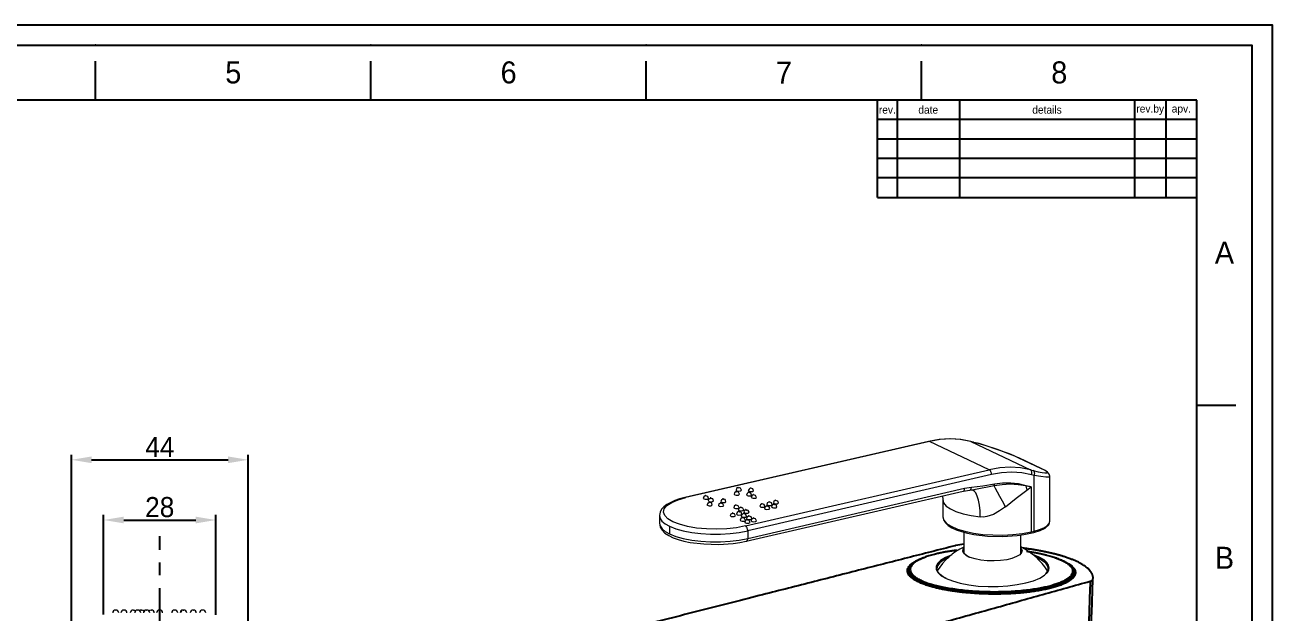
# Model space of a CAD drawing. Extents: x 10469 to 11055, y -15402 to -14985.
# Drawn here: x 10744.7 to 11055.4, y -15131.2 to -14984.7 of the extents above; entities that cross this region are included whole.
import ezdxf

# ---------------------------------------------------------------- set-up
doc = ezdxf.new("R2010")
doc.units = 0
doc.header["$MEASUREMENT"] = 0
doc.linetypes.add('CENTER2', pattern=[28.575, 19.05, -3.175, 3.175, -3.175])
doc.linetypes.add('HIDDEN2', pattern=[4.7625, 3.175, -1.5875])
doc.layers.get('0').update_dxf_attribs({"linetype": 'CONTINUOUS'})
doc.layers.get('DEFPOINTS').update_dxf_attribs({"linetype": 'CONTINUOUS'})
for name, color, linetype in [('1', 4, 'HIDDEN2'), ('CENTER', 1, 'CENTER2'), ('DIM', 2, 'CONTINUOUS'), ('TEXT', 2, 'CONTINUOUS')]:
    doc.layers.add(name, color=color, linetype=linetype)
doc.styles.get("Standard").update_dxf_attribs({"font": ''})
doc.styles.get('Standard').set_extended_font_data('Gulim')
doc.dimstyles.new('ISO-25', dxfattribs={"dimtxt": 2.5, "dimasz": 2.5, "dimexe": 1.25, "dimexo": 0.625, "dimtad": 1, "dimdec": 1, "dimtxsty": 'Standard', "dimcen": 2.5, "dimadec": 0, "dimazin": 0, "dimtfac": 1, "dimtdec": 1, "dimtmove": 0, "dimatfit": 3, "dimfxl": 1, "dimarcsym": 0})

# ---------------------------------------------------------------- blocks, each defined once
blk = doc.blocks.new('*D54')
at = {"layer": 'DEFPOINTS', "color": 0, "transparency": 16777216}
for p in [(10792.24, -15107.98), (10764.28, -15132.15), (10792.24, -15132.18)]:
    blk.add_point(p, dxfattribs=at)
at = {"layer": 'DIM', "color": 3, "lineweight": -2, "transparency": 16777216}
for p, q in [((10764.28, -15131.53), (10764.28, -15106.73)), ((10792.24, -15131.56), (10792.24, -15106.73)), ((10769.28, -15107.98), (10787.24, -15107.98))]:
    blk.add_line(p, q, dxfattribs=at)
at = {"layer": 'DIM', "color": 3, "transparency": 16777216}
for points in [[(10769.28, -15107.15), (10769.28, -15108.81), (10764.28, -15107.98)], [(10787.24, -15107.15), (10787.24, -15108.81), (10792.24, -15107.98)]]:
    blk.add_solid(points, dxfattribs=at)
at = {"layer": 'DIM', "color": 3, "transparency": 16777216, "insert": (10778.26, -15104.79), "char_height": 5, "attachment_point": 5}
blk.add_mtext('28', dxfattribs=at)
blk = doc.blocks.new('*D55')
at = {"layer": 'DEFPOINTS', "color": 0, "transparency": 16777216}
for p in [(10800.29, -15092.98), (10756.29, -15162.62), (10800.29, -15162.62)]:
    blk.add_point(p, dxfattribs=at)
at = {"layer": 'DIM', "color": 3, "lineweight": -2, "transparency": 16777216}
for p, q in [((10756.29, -15161.99), (10756.29, -15091.73)), ((10800.29, -15161.99), (10800.29, -15091.73)), ((10761.29, -15092.98), (10795.29, -15092.98))]:
    blk.add_line(p, q, dxfattribs=at)
at = {"layer": 'DIM', "color": 3, "transparency": 16777216}
for points in [[(10761.29, -15092.15), (10761.29, -15093.81), (10756.29, -15092.98)], [(10795.29, -15092.15), (10795.29, -15093.81), (10800.29, -15092.98)]]:
    blk.add_solid(points, dxfattribs=at)
at = {"layer": 'DIM', "color": 3, "transparency": 16777216, "insert": (10778.29, -15089.79), "char_height": 5, "attachment_point": 5}
blk.add_mtext('44', dxfattribs=at)

msp = doc.modelspace()

# ---------------------------------------------------------------- linework, layer by layer
for p, q in [((10762.29, -15003.38), (10762.29, -14993.67)), ((10830.89, -15003.38), (10830.89, -14993.67)), ((10899.49, -15003.38), (10899.49, -14993.67)), ((10968.09, -15003.38), (10968.09, -14993.67)), ((11036.69, -15003.38), (10487.89, -15003.38)), ((10957.13, -15027.63), (10957.13, -15003.38)), ((10961.99, -15003.38), (10961.99, -15027.63)), ((10977.51, -15003.38), (10977.51, -15027.63)), ((11021.17, -15003.38), (11021.17, -15027.63)), ((11028.93, -15003.38), (11028.93, -15027.63)), ((11036.69, -15383.42), (11036.69, -15003.38)), ((11036.69, -15008.23), (10957.13, -15008.23)), ((11036.69, -15013.08), (10957.13, -15013.08)), ((11036.69, -15017.93), (10957.13, -15017.93)), ((11036.69, -15022.78), (10957.13, -15022.78)), ((10957.13, -15027.63), (11036.69, -15027.63)), ((11036.69, -15079.38), (11046.39, -15079.38))]:
    msp.add_line(p, q)
msp.add_arc((10982.52, -15143.76), 30, 97.4675, 101.3923)
for points, weights, degree in [([(10976.38, -15114.4), (10922.44, -15128.14), (10859.84, -15144.08)], [639.543699271, 595.277124443, 551.010549615], 2), ([(10976.59, -15114.35), (10976.48, -15114.38), (10976.38, -15114.4)], [629.570636001, 633.536717562, 639.543699271], 2), ([(10994.23, -15115.74), (10996.02, -15115.99), (10997.69, -15116.31), (10999.18, -15116.68)], [633.830286348, 632.996443939, 631.932526419, 630.663692416], 3)]:
    msp.add_rational_spline(points, weights, degree=degree)
at = {"lineweight": -3}
for points, weights, degree, knots in [([(10976.91, -15115.54), (10973.68, -15115.91), (10971.16, -15116.56), (10956.88, -15120.21), (10971.17, -15124.18)], [567.153814368, 589.161343822, 631.026470377, 437.64636963, 606.306905589], 2, [-37.030847, -37.030847, -37.030847, -29.92367, -29.92367, 0, 0, 0]), ([(10971, -15124.31), (10962.52, -15121.95), (10966.72, -15118.05), (10968.65, -15117.33)], [606.207050821, 494.337396537, 557.143087297, 588.402425947], 2, [0, 0, 0, 20.084191, 26.467128, 26.467128, 26.467128]), ([(11005.54, -15122.65), (11002.16, -15125.65), (10990.67, -15126.31), (10979.1, -15126.97), (10970.67, -15124.62)], [612.199747222, 527.620941304, 600.819937362, 524.086662151, 606.01315449], 2, [-39.78785, -39.78785, -39.78785, -19.893925, -19.893925, 0, 0, 0]), ([(11005.86, -15120.27), (11005.93, -15120.42), (11005.98, -15120.58), (11006, -15120.73), (11006.03, -15120.86), (11006.04, -15120.98), (11006.03, -15121.11)], [619.371064832, 618.956394875, 618.542335601, 618.131232852, 617.800848658, 617.47235904, 617.143385735], 3, [13.865748, 13.865748, 13.865748, 13.865748, 15.251509, 15.251509, 15.251509, 16.357537, 16.357537, 16.357537, 16.357537])]:
    msp.add_rational_spline(points, weights, degree=degree, knots=knots, dxfattribs=at)
msp.add_rational_spline([(11010.77, -15122.79), (11011.26, -15120.39), (11007.83, -15118.13), (11001.28, -15116.46), (10999.19, -15115.93), (10996.83, -15115.47), (10994.25, -15115.11), (10994.25, -15115.11), (10994.24, -15115.11), (10994.23, -15115.11), (10993.95, -15115.07), (10993.67, -15115.03), (10993.38, -15114.99)], [611.756639261, 578.84350011, 585.758634636, 632.50204284, 620.271627317, 612.460340491, 609.068182361, 609.068182361, 609.068182361, 609.068182361, 609.068182361, 609.068182361, 609.068182361], degree=3, knots=[-49.20662, -49.20662, -49.20662, -49.20662, -24.60331, -24.60331, -24.60331, -16.299515, -16.299515, -16.299515, -16.279576, -16.279576, -16.279576, -15.369513, -15.369513, -15.369513, -15.369513])
for points, weights in [([(10999.21, -15116.71), (11014.09, -15120.53), (11000.36, -15124.34)], [630.508983435, 436.914532578, 605.789418647]), ([(10965.36, -15122.16), (10962.39, -15119.35), (10969.15, -15117.17)], [613.779332397, 553.725039317, 633.053817927]), ([(10964.76, -15120.81), (10964.77, -15120.27), (10965.17, -15119.73)], [618.850081381, 608.387195163, 603.921068945]), ([(10970.93, -15124.55), (10963.75, -15122.55), (10965.11, -15119.88)], [606.235483289, 509.109483835, 532.29655266]), ([(11001.08, -15117.26), (11012.78, -15121.06), (11000.55, -15124.47)], [600.14819236, 451.648819099, 605.146121625]), ([(11002.73, -15117.87), (11008.39, -15120.13), (11005.54, -15122.65)], [621.045440366, 556.385826056, 612.199747222]), ([(11005.82, -15120.22), (11006.21, -15120.77), (11006.19, -15121.32)], [602.300676276, 606.715731796, 617.208260142]), ([(10892.76, -15156.06), (10956.01, -15138.36), (11010.09, -15123.22)], [521.865398011, 566.13197284, 610.398547668]), ([(10964.76, -15121.4), (10964.76, -15121.11), (10964.76, -15120.81)], [528.422871411, 528.325809051, 528.22874669]), ([(10965.34, -15122.12), (10964.76, -15121.47), (10964.76, -15120.81)], [613.101703313, 611.624302037, 618.850081381]), ([(10970.67, -15124.62), (10966.85, -15123.56), (10965.36, -15122.16)], [606.01315449, 590.489776971, 613.779332397]), ([(11000.59, -15124.72), (11006.04, -15123.2), (11006.03, -15121.06)], [605.709846946, 526.212468622, 527.206167602]), ([(11006.19, -15121.32), (11006.17, -15122), (11005.53, -15122.65)], [617.208260142, 609.833939433, 611.598036524]), ([(11006.19, -15121.32), (11006.18, -15121.61), (11006.17, -15121.9)], [527.253132623, 527.348167732, 527.443202842]), ([(11010.09, -15123.22), (11008.22, -15178.74), (11006.48, -15230.54)], [610.398547668, 632.241841938, 654.085136209]), ([(11007.13, -15229.92), (11008.89, -15178.2), (11010.77, -15122.79)], [655.443227803, 633.599933532, 611.756639261]), ([(11010.09, -15123.22), (11010.72, -15123.05), (11010.77, -15122.79)], [610.398547668, 576.375539035, 611.756639261]), ([(10971, -15124.31), (10970.93, -15124.42), (10970.93, -15124.55)], [606.207050821, 560.042959972, 606.235483289]), ([(10970.93, -15124.55), (10970.93, -15124.62), (10970.93, -15124.7)], [606.235483289, 606.26276563, 606.290047972]), ([(10970.93, -15124.55), (10986.06, -15128.76), (11000.59, -15124.72)], [606.235483289, 419.610061924, 605.709846946]), ([(10971.17, -15124.18), (10971.07, -15124.2), (10971, -15124.31)], [606.306905589, 560.081613464, 606.207050821]), ([(11000.52, -15124.48), (10986.07, -15128.5), (10971, -15124.31)], [605.683801383, 419.63111276, 606.207050821]), ([(11000.36, -15124.34), (10986.06, -15128.31), (10971.17, -15124.18)], [605.789418647, 419.801079215, 606.306905589]), ([(11000.52, -15124.48), (11000.45, -15124.37), (11000.36, -15124.34)], [605.683801383, 559.600399229, 605.789418647]), ([(11000.59, -15124.72), (11000.59, -15124.59), (11000.52, -15124.48)], [605.709846946, 559.557335313, 605.683801383])]:
    msp.add_rational_spline(points, weights, degree=2, dxfattribs=at)
for p in [(10762.29, -14989.66), (10830.89, -14989.66), (10899.49, -14989.66), (10968.09, -14989.66)]:
    msp.add_point(p)
at = {"layer": '1', "color": 7, "linetype": 'Continuous', "lineweight": 18}
for p, q in [((10969.85, -15088.39), (10909.13, -15102.4)), ((10981.02, -15088.58), (10980.26, -15088.39)), ((10980.32, -15088.45), (10980.26, -15088.39)), ((10981.08, -15088.64), (10980.32, -15088.45)), ((10981.08, -15088.64), (10981.02, -15088.58)), ((10997.93, -15095.21), (10992.19, -15092.49)), ((10992.32, -15092.49), (10992.19, -15092.49)), ((10998.06, -15095.21), (10992.32, -15092.49)), ((10985.5, -15096.66), (10924.78, -15110.67)), ((11000.08, -15108.27), (11000.02, -15097.04)), ((10922.44, -15101.77), (10922.7, -15101.58)), ((10922.95, -15100.7), (10923.2, -15100.57)), ((10924.4, -15113.26), (10978.43, -15100.83)), ((10924.78, -15112.57), (10978.81, -15100.07)), ((10925.6, -15100.07), (10925.6, -15100.07)), ((10925.98, -15100.89), (10926.23, -15100.7)), ((10986.13, -15099.5), (10981.14, -15100.45)), ((10994.02, -15099.5), (10994.08, -15099.37)), ((10994.02, -15099.5), (10994.27, -15100.51)), ((10914.74, -15102.78), (10915, -15102.59)), ((10915.69, -15104.42), (10915.94, -15104.23)), ((10916.01, -15103.35), (10916.26, -15103.22)), ((10918.53, -15104.55), (10918.78, -15104.42)), ((10919.1, -15103.6), (10919.35, -15103.41)), ((10925.47, -15101.96), (10925.73, -15101.77)), ((10926.67, -15102.53), (10926.93, -15102.34)), ((10928.44, -15103.98), (10928.44, -15103.98)), ((10928.82, -15104.8), (10929.07, -15104.61)), ((10929.64, -15104.55), (10929.64, -15104.55)), ((10930.21, -15103.54), (10930.21, -15103.54)), ((10930.59, -15104.36), (10930.84, -15104.17)), ((10931.79, -15103.16), (10931.79, -15103.16)), ((10932.16, -15103.92), (10932.42, -15103.73)), ((10973.32, -15101.96), (10973.38, -15102.85)), ((10973.38, -15102.85), (10973.38, -15107.14)), ((10902.75, -15106.89), (10902.75, -15108.78)), ((10921.43, -15107.07), (10921.75, -15106.95)), ((10922.38, -15105.12), (10922.63, -15104.93)), ((10923.07, -15106.7), (10923.33, -15106.51)), ((10923.52, -15105.62), (10923.77, -15105.5)), ((10923.83, -15106.44), (10923.83, -15106.44)), ((10924.21, -15107.26), (10924.46, -15107.07)), ((10924.84, -15106.25), (10925.09, -15106.06)), ((10925.16, -15107.07), (10925.16, -15107.07)), ((10925.54, -15107.83), (10925.79, -15107.64)), ((10926.29, -15107.58), (10926.29, -15107.58)), ((10930.02, -15105.31), (10930.27, -15105.18)), ((10931.79, -15104.93), (10932.04, -15104.74)), ((10973.38, -15107.14), (10973.38, -15107.2)), ((10905.28, -15109.54), (10905.28, -15111.43)), ((10923.96, -15108.27), (10924.21, -15108.08)), ((10924.78, -15110.67), (10924.78, -15112.57)), ((10925.03, -15108.78), (10925.35, -15108.59)), ((10926.67, -15108.34), (10926.93, -15108.21)), ((11000.08, -15108.27), (11000.08, -15108.21)), ((10978.62, -15111.05), (10978.62, -15116.23)), ((10992.82, -15116.23), (10992.82, -15111.68)), ((10995.22, -15111.24), (10996.04, -15111.05)), ((10978.62, -15115.85), (10978.56, -15116.1)), ((10992.95, -15116.16), (10992.82, -15115.85)), ((10993.01, -15115.79), (10992.88, -15115.34)), ((10997.18, -15117.55), (10996.61, -15117.3)), ((10999.51, -15120.77), (10999.45, -15120.65)), ((10767.37, -15130.48), (10767.31, -15130.48)), ((10769.39, -15130.48), (10769.33, -15130.48)), ((10771.73, -15130.48), (10771.66, -15130.48)), ((10772.86, -15130.48), (10772.8, -15130.48)), ((10775.07, -15130.48), (10774.94, -15130.48)), ((10776.21, -15130.48), (10776.14, -15130.48)), ((10778.29, -15130.48), (10778.23, -15130.48)), ((10782.08, -15130.48), (10782.01, -15130.48)), ((10786.68, -15130.48), (10786.62, -15130.48)), ((10789.02, -15130.48), (10788.96, -15130.48))]:
    msp.add_line(p, q, dxfattribs=at)
for points in [[(10924.21, -15109.47), (10984.93, -15095.46), (10970.1, -15088.39), (10909.31, -15102.4)], [(10980.26, -15088.39), (10977.74, -15087.95), (10975.15, -15087.76), (10972.5, -15087.89), (10969.85, -15088.39)], [(10970.1, -15088.39), (10969.97, -15088.39), (10969.91, -15088.33), (10969.85, -15088.39)], [(10980.32, -15088.45), (10977.86, -15087.95), (10975.34, -15087.76), (10972.69, -15087.95), (10970.1, -15088.39)], [(10980.32, -15088.45), (10995.22, -15095.46), (10995.91, -15095.65)], [(10992.19, -15092.49), (10991.18, -15091.99), (10989.98, -15091.48), (10987.08, -15090.47), (10983.92, -15089.4), (10982.47, -15088.96), (10981.08, -15088.64)], [(10992.38, -15092.56), (10991.31, -15092.05), (10989.98, -15091.55), (10987.01, -15090.41), (10983.92, -15089.4), (10982.47, -15089.02), (10981.14, -15088.64)], [(10995.47, -15096.72), (10995.47, -15096.53), (10995.54, -15096.28), (10995.54, -15096.09), (10995.54, -15095.97), (10995.47, -15095.78), (10995.41, -15095.65), (10995.28, -15095.52), (10995.22, -15095.46), (10992.7, -15095.02), (10990.17, -15094.83), (10987.58, -15095.02), (10984.93, -15095.46)], [(10995.91, -15095.65), (10997.11, -15095.97), (10998.12, -15096.16), (10998.82, -15096.22), (10999.26, -15096.22), (10999.39, -15096.09), (10999.2, -15095.9), (10998.69, -15095.59), (10997.93, -15095.21)], [(10998.06, -15095.27), (10998, -15095.21), (10997.93, -15095.21)], [(11000.02, -15097.04), (10999.89, -15096.53), (10999.45, -15096.09), (10998.88, -15095.65), (10998.06, -15095.27)], [(10995.47, -15096.72), (10993.07, -15096.22), (10990.55, -15096.09), (10988.02, -15096.22), (10985.5, -15096.66), (10985.5, -15096.47), (10985.5, -15096.34), (10985.44, -15096.16), (10985.37, -15095.97), (10985.31, -15095.84), (10985.25, -15095.71), (10985.12, -15095.59), (10985.06, -15095.52), (10984.93, -15095.46)], [(10995.35, -15099.75), (10995.35, -15110.92), (10996.17, -15110.74), (10996.17, -15096.91), (10995.47, -15096.72)], [(10996.17, -15096.91), (10996.23, -15096.72), (10996.23, -15096.53), (10996.29, -15096.34), (10996.23, -15096.22), (10996.23, -15096.09), (10996.17, -15095.9), (10996.1, -15095.84), (10996.04, -15095.71), (10995.91, -15095.65)], [(11000.02, -15097.04), (10999.95, -15097.16), (10999.76, -15097.29), (10999.01, -15097.29), (10997.81, -15097.16), (10996.17, -15096.91)], [(10921.81, -15100.95), (10921.5, -15101.2), (10921.37, -15101.58)], [(10921.37, -15101.58), (10921.56, -15101.71), (10921.88, -15101.77), (10922.44, -15101.77)], [(10922.32, -15099.88), (10922, -15100.13), (10921.88, -15100.51)], [(10921.88, -15100.51), (10922.06, -15100.7), (10922.38, -15100.76), (10922.95, -15100.7)], [(10922.7, -15101.58), (10922.44, -15101.08), (10922, -15100.95)], [(10922.06, -15101.02), (10922, -15100.95), (10922.06, -15101.02)], [(10923.2, -15100.57), (10922.95, -15100.07), (10922.51, -15099.88)], [(10922.51, -15099.94), (10922.57, -15099.94), (10922.51, -15099.94)], [(10924.91, -15101.14), (10924.59, -15101.39), (10924.46, -15101.77)], [(10925.41, -15100.07), (10925.09, -15100.26), (10924.91, -15100.64)], [(10924.91, -15100.64), (10925.16, -15100.83), (10925.41, -15100.89), (10925.98, -15100.89)], [(10925.73, -15101.77), (10925.54, -15101.27), (10925.03, -15101.14)], [(10925.09, -15101.14), (10925.16, -15101.2), (10925.09, -15101.14)], [(10926.23, -15100.7), (10926.04, -15100.19), (10925.54, -15100.07)], [(10978.43, -15100.83), (10978.56, -15100.76), (10978.62, -15100.7), (10978.68, -15100.57), (10978.75, -15100.45), (10978.81, -15100.26), (10978.81, -15100.07)], [(10978.43, -15100.83), (10980.07, -15100.57), (10981.46, -15100.38)], [(10978.81, -15100.07), (10980.51, -15099.82), (10983.35, -15099.44), (10986.26, -15098.93)], [(10980.07, -15100.57), (10980.13, -15100.51), (10980.26, -15100.45), (10980.32, -15100.38), (10980.39, -15100.26), (10980.45, -15100.13), (10980.45, -15100.01), (10980.51, -15099.82)], [(10982.72, -15107.2), (10982.66, -15105.69), (10982.53, -15104.3), (10982.28, -15103.04), (10981.96, -15102.03), (10981.59, -15101.2), (10981.14, -15100.7), (10980.64, -15100.45)], [(10986.13, -15099.5), (10986.19, -15099.44), (10986.19, -15099.25), (10986.26, -15099.12), (10986.26, -15098.93)], [(10988.97, -15104.68), (10991.62, -15102.53), (10994.27, -15100.51), (10995.35, -15099.75), (10994.02, -15099.5), (10992.13, -15099.18), (10990.17, -15099.06), (10988.15, -15099.18), (10986.13, -15099.5)], [(10988.97, -15104.68), (10988.21, -15103.29), (10987.58, -15102.09), (10987.01, -15101.02), (10986.51, -15100.13), (10986.13, -15099.5)], [(10986.26, -15098.93), (10988.28, -15098.68), (10990.3, -15098.68), (10992.19, -15098.87), (10994.08, -15099.37), (10995.35, -15099.75)], [(10902.75, -15106.89), (10902.94, -15107.58), (10903.38, -15108.27), (10904.2, -15108.97), (10905.28, -15109.54), (10906.85, -15110.17), (10908.68, -15110.67), (10910.83, -15111.11), (10913.1, -15111.37), (10915.5, -15111.49), (10917.96, -15111.49), (10920.36, -15111.37), (10922.63, -15111.11), (10924.78, -15110.67), (10924.78, -15110.48), (10924.72, -15110.29), (10924.65, -15110.1), (10924.59, -15109.92), (10924.53, -15109.79), (10924.4, -15109.66), (10924.34, -15109.54), (10924.21, -15109.47), (10922, -15109.92), (10919.54, -15110.17), (10917.02, -15110.23), (10914.49, -15110.17), (10912.03, -15109.98), (10909.76, -15109.6), (10907.74, -15109.03), (10906.1, -15108.4), (10904.83, -15107.71), (10904.08, -15106.89), (10903.76, -15106.06), (10903.95, -15105.18), (10904.64, -15104.36), (10905.84, -15103.6), (10907.42, -15102.97), (10909.31, -15102.4)], [(10909.13, -15102.4), (10907.8, -15102.72), (10906.6, -15103.16), (10905.59, -15103.6), (10904.64, -15104.11), (10903.89, -15104.68), (10903.32, -15105.31), (10902.94, -15106.06), (10902.81, -15106.89)], [(10909.31, -15102.4), (10909.25, -15102.4), (10909.19, -15102.4), (10909.13, -15102.4)], [(10914.18, -15101.96), (10913.8, -15102.21), (10913.67, -15102.59)], [(10913.67, -15102.59), (10913.92, -15102.72), (10914.18, -15102.78), (10914.74, -15102.78)], [(10915, -15102.59), (10914.81, -15102.09), (10914.3, -15101.96)], [(10914.36, -15101.96), (10914.36, -15102.03), (10914.36, -15101.96)], [(10915.12, -15103.6), (10914.81, -15103.86), (10914.62, -15104.23)], [(10914.62, -15104.23), (10914.87, -15104.36), (10915.12, -15104.42), (10915.69, -15104.42)], [(10915.44, -15102.59), (10915.06, -15102.78), (10914.93, -15103.16)], [(10914.93, -15103.16), (10915.12, -15103.35), (10915.44, -15103.41), (10916.01, -15103.35)], [(10915.94, -15104.23), (10915.75, -15103.73), (10915.25, -15103.6)], [(10915.31, -15103.67), (10915.31, -15103.6), (10915.31, -15103.67)], [(10916.26, -15103.22), (10916.07, -15102.72), (10915.56, -15102.53)], [(10915.56, -15102.59), (10915.63, -15102.59), (10915.56, -15102.59)], [(10917.96, -15103.79), (10917.58, -15103.98), (10917.46, -15104.36)], [(10917.46, -15104.36), (10917.65, -15104.55), (10917.96, -15104.61), (10918.53, -15104.55)], [(10918.53, -15102.78), (10918.21, -15102.97), (10918.09, -15103.35)], [(10918.09, -15103.35), (10918.28, -15103.54), (10918.53, -15103.6), (10919.1, -15103.6)], [(10918.78, -15104.42), (10918.59, -15103.92), (10918.09, -15103.73)], [(10918.09, -15103.79), (10918.15, -15103.79), (10918.09, -15103.79)], [(10919.35, -15103.41), (10919.16, -15102.91), (10918.66, -15102.78)], [(10918.72, -15102.78), (10918.78, -15102.78), (10918.72, -15102.78)], [(10921.75, -15104.3), (10921.43, -15104.49), (10921.31, -15104.93)], [(10922.63, -15104.93), (10922.38, -15104.42), (10921.88, -15104.3)], [(10921.94, -15104.3), (10922, -15104.36), (10921.94, -15104.3)], [(10924.46, -15101.77), (10924.65, -15101.9), (10924.91, -15101.96), (10925.47, -15101.96)], [(10926.1, -15101.71), (10925.79, -15101.96), (10925.6, -15102.34)], [(10925.6, -15102.34), (10925.85, -15102.47), (10926.1, -15102.53), (10926.67, -15102.53)], [(10926.93, -15102.34), (10926.74, -15101.84), (10926.23, -15101.71)], [(10926.29, -15101.71), (10926.29, -15101.77), (10926.29, -15101.71)], [(10928.25, -15103.98), (10927.94, -15104.17), (10927.75, -15104.55)], [(10927.75, -15104.55), (10928, -15104.74), (10928.25, -15104.8), (10928.82, -15104.8)], [(10929.07, -15104.61), (10928.88, -15104.11), (10928.38, -15103.92)], [(10929.45, -15104.55), (10929.07, -15104.74), (10928.94, -15105.12)], [(10930.02, -15103.54), (10929.64, -15103.73), (10929.51, -15104.11)], [(10929.51, -15104.11), (10929.77, -15104.3), (10930.02, -15104.36), (10930.59, -15104.36)], [(10930.27, -15105.18), (10930.08, -15104.68), (10929.58, -15104.49)], [(10930.84, -15104.17), (10930.65, -15103.67), (10930.14, -15103.48)], [(10931.22, -15104.11), (10930.84, -15104.3), (10930.71, -15104.68)], [(10930.71, -15104.68), (10930.9, -15104.87), (10931.22, -15104.93), (10931.79, -15104.93)], [(10931.6, -15103.1), (10931.28, -15103.35), (10931.09, -15103.73)], [(10931.15, -15103.73), (10931.34, -15103.92), (10931.6, -15103.98), (10932.16, -15103.92)], [(10932.04, -15104.74), (10931.85, -15104.23), (10931.34, -15104.04)], [(10931.34, -15104.11), (10931.41, -15104.11), (10931.34, -15104.11)], [(10932.42, -15103.73), (10932.23, -15103.29), (10931.72, -15103.1)], [(10973.38, -15102.85), (10973.57, -15103.67), (10974.2, -15104.49), (10975.27, -15105.18), (10976.66, -15105.88), (10978.43, -15106.44), (10980.45, -15106.89), (10982.72, -15107.2)], [(10988.97, -15104.68), (10987.52, -15105.69), (10986, -15106.57), (10984.36, -15107.14), (10983.54, -15107.26), (10982.72, -15107.2)], [(10920.87, -15106.32), (10920.55, -15106.51), (10920.42, -15106.89)], [(10920.42, -15106.89), (10920.61, -15107.07), (10920.87, -15107.14), (10921.43, -15107.07)], [(10921.75, -15106.95), (10921.5, -15106.44), (10920.99, -15106.25)], [(10921.12, -15106.32), (10921.06, -15106.32), (10921.12, -15106.32)], [(10921.31, -15104.93), (10921.5, -15105.05), (10921.75, -15105.12), (10922.38, -15105.12)], [(10922.51, -15105.88), (10922.13, -15106.13), (10922, -15106.51)], [(10922, -15106.51), (10922.19, -15106.7), (10922.51, -15106.76), (10923.07, -15106.7)], [(10922.95, -15104.87), (10922.57, -15105.05), (10922.44, -15105.43)], [(10922.44, -15105.43), (10922.63, -15105.62), (10922.95, -15105.69), (10923.52, -15105.62)], [(10923.33, -15106.51), (10923.14, -15106.06), (10922.63, -15105.88)], [(10922.7, -15105.94), (10922.63, -15105.94), (10922.7, -15105.94)], [(10923.33, -15107.45), (10923.01, -15107.64), (10922.89, -15108.02)], [(10923.77, -15105.5), (10923.58, -15104.99), (10923.07, -15104.8)], [(10923.07, -15104.87), (10923.14, -15104.87), (10923.07, -15104.87)], [(10923.64, -15106.44), (10923.33, -15106.63), (10923.14, -15107.01)], [(10923.14, -15107.01), (10923.39, -15107.2), (10923.64, -15107.26), (10924.21, -15107.26)], [(10924.21, -15108.08), (10923.96, -15107.58), (10923.45, -15107.39)], [(10923.52, -15107.45), (10923.58, -15107.45), (10923.52, -15107.45)], [(10924.27, -15105.43), (10923.9, -15105.69), (10923.77, -15106.06)], [(10923.77, -15106.06), (10923.96, -15106.25), (10924.27, -15106.25), (10924.84, -15106.25)], [(10924.46, -15107.07), (10924.27, -15106.57), (10923.77, -15106.38)], [(10925.09, -15106.06), (10924.84, -15105.62), (10924.4, -15105.43)], [(10924.4, -15105.5), (10924.46, -15105.5), (10924.4, -15105.5)], [(10924.97, -15107.01), (10924.59, -15107.26), (10924.46, -15107.64)], [(10924.46, -15107.64), (10924.72, -15107.83), (10925.54, -15107.83)], [(10925.79, -15107.64), (10925.6, -15107.2), (10925.09, -15107.01)], [(10926.1, -15107.58), (10925.73, -15107.77), (10925.6, -15108.15)], [(10926.93, -15108.21), (10926.74, -15107.71), (10926.23, -15107.52)], [(10928.94, -15105.12), (10929.2, -15105.31), (10929.45, -15105.37), (10930.02, -15105.31)], [(10973.38, -15107.2), (10973.63, -15108.02), (10974.33, -15108.84), (10975.46, -15109.54), (10977.04, -15110.23), (10978.87, -15110.8), (10981.02, -15111.24), (10983.35, -15111.56), (10985.82, -15111.68), (10988.34, -15111.75), (10990.8, -15111.62), (10993.2, -15111.3), (10995.35, -15110.92)], [(10973.38, -15107.2), (10973.57, -15107.96), (10974.01, -15108.72), (10974.71, -15109.35), (10975.65, -15109.92), (10976.73, -15110.42), (10978.05, -15110.86), (10979.5, -15111.24), (10981.08, -15111.56), (10984.55, -15112), (10988.28, -15112.06), (10991.87, -15111.81), (10993.58, -15111.56), (10995.22, -15111.24)], [(10902.75, -15108.78), (10902.94, -15109.47), (10903.44, -15110.17), (10904.2, -15110.86), (10905.28, -15111.43), (10906.85, -15112.06), (10908.68, -15112.57), (10910.83, -15113.01), (10913.1, -15113.26), (10915.5, -15113.39), (10917.96, -15113.39), (10920.36, -15113.26), (10922.63, -15113.01), (10924.78, -15112.57)], [(10902.81, -15108.78), (10902.94, -15109.73), (10903.44, -15110.55), (10904.14, -15111.24), (10905.09, -15111.81), (10906.16, -15112.38), (10907.42, -15112.82), (10908.87, -15113.26), (10910.45, -15113.58), (10913.86, -15113.95), (10917.52, -15114.08), (10921.12, -15113.83), (10922.82, -15113.58), (10924.4, -15113.26)], [(10922.89, -15108.02), (10923.07, -15108.21), (10923.39, -15108.27), (10923.96, -15108.27)], [(10924.46, -15107.96), (10924.15, -15108.21), (10924.02, -15108.59)], [(10924.02, -15108.59), (10924.21, -15108.72), (10924.46, -15108.78), (10925.03, -15108.78)], [(10925.35, -15108.59), (10925.09, -15108.08), (10924.59, -15107.96)], [(10924.72, -15108.02), (10924.65, -15107.96), (10924.72, -15108.02)], [(10925.6, -15108.15), (10925.85, -15108.34), (10926.1, -15108.4), (10926.67, -15108.34)], [(10995.22, -15111.24), (10995.28, -15111.18), (10995.35, -15111.11), (10995.35, -15111.05), (10995.35, -15110.99), (10995.35, -15110.92)], [(10996.04, -15111.05), (10997.62, -15110.61), (10998.88, -15109.98), (10999.76, -15109.16), (10999.95, -15108.72), (11000.02, -15108.21)], [(10996.04, -15111.05), (10996.1, -15110.99), (10996.17, -15110.92), (10996.17, -15110.86), (10996.17, -15110.8), (10996.17, -15110.74), (10997.49, -15110.36), (10998.57, -15109.92), (10999.39, -15109.41), (10999.89, -15108.84), (11000.08, -15108.27)], [(10924.4, -15113.26), (10924.53, -15113.26), (10924.59, -15113.13), (10924.65, -15113.07), (10924.72, -15112.94), (10924.78, -15112.76), (10924.78, -15112.57)], [(10975.59, -15116.67), (10974.01, -15117.3), (10972.81, -15118.06)], [(10992.82, -15115.03), (10993.14, -15115.6), (10993.01, -15116.1), (10992.57, -15116.67), (10991.75, -15117.11), (10990.61, -15117.55), (10989.29, -15117.87), (10987.77, -15118.06), (10986.13, -15118.12), (10984.43, -15118.12), (10982.85, -15117.99), (10981.4, -15117.68), (10980.2, -15117.3), (10979.25, -15116.86), (10978.62, -15116.35), (10978.37, -15115.85), (10978.43, -15115.28), (10978.62, -15115.03)], [(10978.62, -15115.34), (10978.49, -15115.85), (10978.68, -15116.35), (10979.19, -15116.79), (10979.95, -15117.24)], [(10998.63, -15117.93), (10997.37, -15117.24), (10995.79, -15116.61)], [(10998.69, -15118.37), (10997.68, -15117.74), (10996.42, -15117.11)], [(10972.81, -15118.06), (10972.06, -15118.81), (10971.68, -15119.57), (10971.74, -15120.33), (10972.18, -15121.15), (10973, -15121.91), (10974.2, -15122.54)], [(10974.83, -15117.36), (10973.57, -15117.99), (10972.62, -15118.63), (10972.06, -15119.38), (10971.87, -15120.14)], [(10972.5, -15118.69), (10972.06, -15119.38), (10971.87, -15120.08), (10972.06, -15120.83), (10972.69, -15121.59)], [(10975.02, -15117.17), (10973.51, -15117.93), (10972.5, -15118.69)], [(10999.64, -15120.14), (10999.51, -15119.45), (10999.01, -15118.75), (10998.25, -15118.12), (10997.18, -15117.55)], [(10999.51, -15120.96), (10999.76, -15120.39), (10999.89, -15119.89), (10999.7, -15119.19), (10999.32, -15118.56), (10998.63, -15117.93)], [(10999.07, -15121.4), (10999.58, -15120.65), (10999.64, -15119.89), (10999.39, -15119.13), (10998.69, -15118.37)], [(10974.26, -15122.54), (10973.44, -15122.1), (10972.75, -15121.59)], [(10974.2, -15122.54), (10975.78, -15123.17), (10977.74, -15123.74), (10979.88, -15124.12), (10982.22, -15124.43), (10984.68, -15124.56), (10987.2, -15124.56), (10989.6, -15124.37), (10991.94, -15124.05), (10994.08, -15123.67), (10995.98, -15123.11), (10997.56, -15122.48), (10998.69, -15121.72), (10999.51, -15120.96)], [(10773.87, -15130.48), (10773.81, -15130.48), (10773.75, -15130.48)], [(10784.29, -15130.48), (10784.22, -15130.48), (10784.1, -15130.48)]]:
    msp.add_lwpolyline(points, dxfattribs=at)
for points in [[(10921.93, -15100.89), (10921.88, -15100.89), (10921.84, -15100.9), (10921.79, -15100.91)], [(10925.02, -15101.08), (10924.98, -15101.08), (10924.93, -15101.09), (10924.89, -15101.1)], [(10925.53, -15100.01), (10925.48, -15100.01), (10925.44, -15100.02), (10925.39, -15100.03)], [(10914.29, -15101.9), (10914.25, -15101.9), (10914.2, -15101.91), (10914.16, -15101.92)], [(10915.24, -15103.54), (10915.19, -15103.54), (10915.15, -15103.55), (10915.1, -15103.56)], [(10915.55, -15102.47), (10915.51, -15102.47), (10915.46, -15102.48), (10915.42, -15102.49)], [(10918.02, -15103.67), (10917.97, -15103.67), (10917.93, -15103.68), (10917.88, -15103.69)], [(10918.65, -15102.72), (10918.6, -15102.72), (10918.56, -15102.73), (10918.51, -15102.74)], [(10921.87, -15104.24), (10921.82, -15104.24), (10921.78, -15104.24), (10921.73, -15104.26)], [(10926.22, -15101.65), (10926.18, -15101.65), (10926.13, -15101.66), (10926.09, -15101.67)], [(10928.37, -15103.92), (10928.32, -15103.92), (10928.28, -15103.93), (10928.23, -15103.94)], [(10929.57, -15104.42), (10929.52, -15104.43), (10929.48, -15104.43), (10929.43, -15104.45)], [(10930.14, -15103.41), (10930.09, -15103.42), (10930.04, -15103.42), (10930, -15103.44)], [(10931.27, -15103.98), (10931.23, -15103.99), (10931.18, -15103.99), (10931.14, -15104)], [(10931.71, -15103.04), (10931.67, -15103.04), (10931.62, -15103.05), (10931.58, -15103.06)], [(10920.98, -15106.19), (10920.94, -15106.19), (10920.89, -15106.2), (10920.85, -15106.21)], [(10922.56, -15105.81), (10922.52, -15105.82), (10922.47, -15105.82), (10922.43, -15105.83)], [(10923.07, -15104.74), (10923.02, -15104.74), (10922.97, -15104.75), (10922.93, -15104.76)], [(10923.44, -15107.39), (10923.4, -15107.39), (10923.35, -15107.4), (10923.31, -15107.41)], [(10923.76, -15106.38), (10923.71, -15106.38), (10923.67, -15106.39), (10923.62, -15106.4)], [(10924.33, -15105.37), (10924.28, -15105.37), (10924.24, -15105.38), (10924.19, -15105.39)], [(10925.09, -15106.95), (10925.04, -15106.95), (10924.99, -15106.96), (10924.95, -15106.97)], [(10926.22, -15107.45), (10926.18, -15107.46), (10926.13, -15107.46), (10926.09, -15107.48)], [(10924.58, -15107.9), (10924.53, -15107.9), (10924.49, -15107.91), (10924.45, -15107.92)], [(10978.61, -15114.71), (10975.88, -15116.04), (10973.58, -15118.1), (10971.97, -15120.66)], [(10999.43, -15120.6), (10997.81, -15118.06), (10995.52, -15116.01), (10992.81, -15114.7)], [(10767.28, -15130.42), (10766.87, -15130.42), (10766.55, -15130.74), (10766.55, -15131.14)], [(10768.06, -15131.14), (10768.06, -15130.74), (10767.74, -15130.42), (10767.34, -15130.42)], [(10769.3, -15130.42), (10768.89, -15130.42), (10768.57, -15130.74), (10768.57, -15131.14)], [(10770.08, -15131.14), (10770.08, -15130.74), (10769.76, -15130.42), (10769.36, -15130.42)], [(10770.08, -15131.14), (10770.08, -15130.74), (10769.76, -15130.42), (10769.36, -15130.42)], [(10771.63, -15130.42), (10771.23, -15130.42), (10770.91, -15130.74), (10770.91, -15131.14)], [(10772.24, -15130.66), (10772.1, -15130.5), (10771.9, -15130.42), (10771.69, -15130.42)], [(10772.77, -15130.42), (10772.37, -15130.42), (10772.04, -15130.74), (10772.04, -15131.14)], [(10773.56, -15131.14), (10773.56, -15130.74), (10773.23, -15130.42), (10772.83, -15130.42)], [(10773.56, -15131.14), (10773.56, -15130.74), (10773.23, -15130.42), (10772.83, -15130.42)], [(10773.71, -15130.42), (10773.54, -15130.42), (10773.38, -15130.47), (10773.25, -15130.58)], [(10773.78, -15130.42), (10773.6, -15130.42), (10773.43, -15130.48), (10773.3, -15130.59)], [(10773.78, -15130.42), (10773.6, -15130.42), (10773.44, -15130.48), (10773.3, -15130.59)], [(10774.42, -15130.71), (10774.29, -15130.52), (10774.07, -15130.42), (10773.84, -15130.42)], [(10774.91, -15130.42), (10774.51, -15130.42), (10774.19, -15130.74), (10774.19, -15131.14)], [(10774.98, -15130.42), (10774.58, -15130.42), (10774.25, -15130.74), (10774.25, -15131.14)], [(10775.77, -15131.14), (10775.77, -15130.74), (10775.44, -15130.42), (10775.04, -15130.42)], [(10776.11, -15130.42), (10775.89, -15130.42), (10775.68, -15130.52), (10775.54, -15130.69)], [(10776.9, -15131.14), (10776.9, -15130.74), (10776.58, -15130.42), (10776.18, -15130.42)], [(10778.2, -15130.42), (10777.79, -15130.42), (10777.47, -15130.74), (10777.47, -15131.14)], [(10778.98, -15131.14), (10778.98, -15130.74), (10778.66, -15130.42), (10778.26, -15130.42)], [(10781.98, -15130.42), (10781.58, -15130.42), (10781.26, -15130.74), (10781.26, -15131.14)], [(10782.77, -15131.14), (10782.77, -15130.74), (10782.45, -15130.42), (10782.05, -15130.42)], [(10782.77, -15131.14), (10782.77, -15130.74), (10782.45, -15130.42), (10782.05, -15130.42)], [(10784.07, -15130.42), (10783.66, -15130.42), (10783.34, -15130.74), (10783.34, -15131.14)], [(10784.19, -15130.42), (10783.79, -15130.42), (10783.47, -15130.74), (10783.47, -15131.14)], [(10784.98, -15131.14), (10784.98, -15130.74), (10784.66, -15130.42), (10784.25, -15130.42)], [(10786.59, -15130.42), (10786.19, -15130.42), (10785.86, -15130.74), (10785.86, -15131.14)], [(10787.38, -15131.14), (10787.38, -15130.74), (10787.05, -15130.42), (10786.65, -15130.42)], [(10788.93, -15130.42), (10788.52, -15130.42), (10788.2, -15130.74), (10788.2, -15131.14)], [(10789.71, -15131.14), (10789.71, -15130.74), (10789.39, -15130.42), (10788.99, -15130.42)]]:
    msp.add_open_spline(points, degree=3, dxfattribs=at)
at = {"layer": 'CENTER', "color": 1}
msp.add_line((10778.29, -15286.85), (10778.29, -15112.04), dxfattribs=at)
at = {"layer": 'DEFPOINTS', "color": 7}
msp.add_lwpolyline([(10469.17, -14984.66), (11055.41, -14984.66), (11055.41, -15402.14), (10469.17, -15402.14)], close=True, dxfattribs=at)
at = {"layer": 'DIM', "color": 7}
msp.add_lwpolyline([(10474.17, -14989.66), (11050.41, -14989.66), (11050.41, -15397.14), (10474.17, -15397.14)], close=True, dxfattribs=at)

# ---------------------------------------------------------------- texts
at = {"char_height": 5.49, "attachment_point": 5}
for s, width, insert in [('5', 48.51, (10796.59, -14996.52)), ('6', 48.51, (10865.19, -14996.52)), ('7', 48.51, (10933.79, -14996.52)), ('8', 48.51, (11002.39, -14996.52)), ('A', 9.702, (11043.55, -15041.38)), ('B', 9.702, (11043.55, -15117.39))]:
    msp.add_mtext_dynamic_manual_height_columns(s, width=width, gutter_width=12.13, heights=[0], dxfattribs=dict(at, insert=insert))
at = {"layer": 'TEXT', "char_height": 1.94, "attachment_point": 5}
for s, width, insert in [('rev.', 4.851, (10959.56, -15005.8)), ('date', 15.5232, (10969.75, -15005.8)), ('details', 43.659, (10999.34, -15005.8)), ('rev.by', 7.7616, (11025.05, -15005.8)), ('apv.', 7.7616, (11032.81, -15005.8))]:
    msp.add_mtext_dynamic_manual_height_columns(s, width=width, gutter_width=12.13, heights=[0], dxfattribs=dict(at, insert=insert))

# ---------------------------------------------------------------- dimensions: what is measured, and where the dimension line sits
at = {"layer": 'DIM', "color": 7}
for base, p1, p2, picture, middle in [((10800.29, -15092.98), (10756.29, -15162.62), (10800.29, -15162.62), '*D55', (10778.29, -15089.79)), ((10792.24, -15107.98), (10764.28, -15132.15), (10792.24, -15132.18), '*D54', (10778.26, -15104.79))]:
    dim = msp.add_linear_dim(base=base, p1=p1, p2=p2, dimstyle='ISO-25', override={"dimtxt": 5, "dimasz": 5, "dimcen": 5, "dimclrd": 3, "dimclre": 3, "dimclrt": 3, "dimfxl": 1.25}, dxfattribs=at)
    dim.commit()
    dim.dimension.update_dxf_attribs({"geometry": picture, "text_midpoint": middle})

doc.saveas('drawing.dxf')
